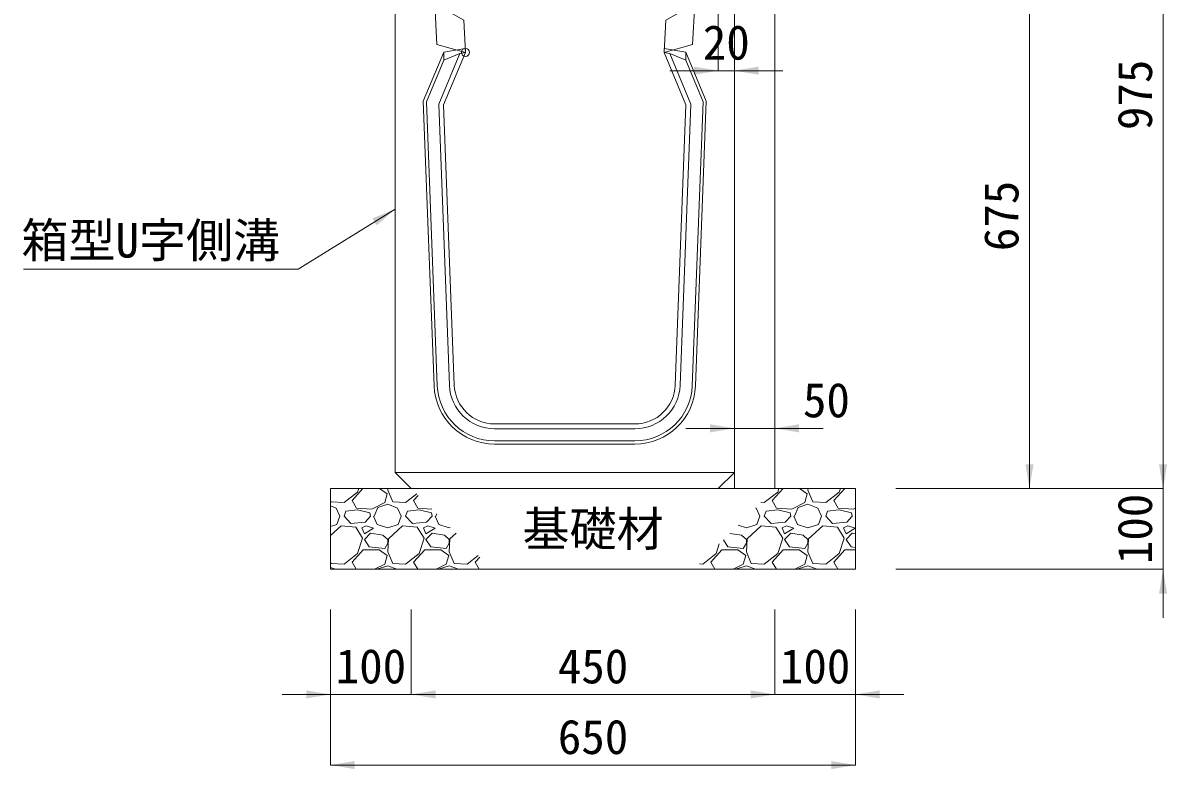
# Model space of a CAD drawing. Units: millimetres at full size. Extents: x 187207 to 255567, y 882048 to 905686.
# Drawn here: x 196483 to 197900, y 893043 to 893967 of the extents above; entities that cross this region are included whole.
import ezdxf
from ezdxf.enums import TextEntityAlignment as Align

# ---------------------------------------------------------------- set-up
doc = ezdxf.new("R2010")
doc.units = ezdxf.units.MM
doc.header["$LTSCALE"] = 20
doc.header["$PDMODE"] = 32
doc.header["$PDSIZE"] = 10
doc.linetypes.add('DASHED', pattern=[7.5, 6, -1.5])
for name, color, linetype, lineweight in [('パネックス', 2, 'Continuous', 13), ('基礎材', 7, 'Continuous', 15), ('寸法線', 7, 'Continuous', 13), ('引出線', 4, 'Continuous', 13), ('箱型U字側溝', 2, 'Continuous', 9), ('ﾊｯﾁﾝｸﾞ', 7, 'Continuous', 5)]:
    doc.layers.add(name, color=color, linetype=linetype, lineweight=lineweight)
doc.styles.add('ＭＳ ゴシック', font='')
doc.styles.get('ＭＳ ゴシック').set_extended_font_data('MS Gothic')

# ---------------------------------------------------------------- blocks, each defined once
blk = doc.blocks.new('filled_arrow')
at = {"color": 0, "linetype": 'Continuous', "lineweight": -2}
blk.add_solid([(7.5, 1.25), (0, 0), (7.5, -1.25)], dxfattribs=at)

msp = doc.modelspace()

# ---------------------------------------------------------------- linework, layer by layer
at = {"layer": 'パネックス'}
for p, q in [((197414.37, 894365.37), (197414.37, 893390.37)), ((197364.37, 893390.37), (197364.37, 894065.37)), ((197414.37, 893390.37), (197364.37, 893390.37))]:
    msp.add_line(p, q, dxfattribs=at)
at = {"layer": '基礎材'}
for p, q in [((196864.37, 893390.37), (197514.37, 893390.37)), ((196864.37, 893390.37), (196864.37, 893290.37)), ((197514.37, 893390.37), (197514.37, 893290.37)), ((196864.37, 893290.37), (197514.37, 893290.37))]:
    msp.add_line(p, q, dxfattribs=at)
at = {"layer": '寸法線'}
for p, q in [((197895.22, 893390.37), (197895.22, 894365.37)), ((197729.81, 894065.37), (197729.81, 893390.37)), ((197344.37, 894015.37), (197344.37, 893907.78)), ((197364.37, 894015.37), (197364.37, 893907.78)), ((197424.37, 893907.78), (197284.37, 893907.78)), ((197304.37, 893464.89), (197474.37, 893464.89)), ((197364.37, 893415.37), (197364.37, 893464.89)), ((197414.37, 893415.37), (197414.37, 893464.89)), ((197895.19, 893450.37), (197895.19, 893230.37)), ((197564.37, 893390.37), (197895.22, 893390.37)), ((197564.37, 893390.37), (197729.81, 893390.37)), ((197564.37, 893390.37), (197895.19, 893390.37)), ((197564.37, 893290.37), (197895.19, 893290.37)), ((196864.37, 893240.37), (196864.37, 893135.43)), ((196864.37, 893240.37), (196864.37, 893047.93)), ((196964.37, 893240.37), (196964.37, 893135.43)), ((196964.37, 893240.37), (196964.37, 893135.43)), ((197414.37, 893240.37), (197414.37, 893135.43)), ((197414.37, 893240.37), (197414.37, 893135.43)), ((197514.37, 893240.37), (197514.37, 893135.43)), ((197514.37, 893240.37), (197514.37, 893047.93)), ((196804.37, 893135.43), (197024.37, 893135.43)), ((196964.37, 893135.43), (197414.37, 893135.43)), ((197354.37, 893135.43), (197574.37, 893135.43)), ((197514.37, 893047.93), (196864.37, 893047.93))]:
    msp.add_line(p, q, dxfattribs=at)
at = {"layer": '引出線'}
msp.add_lwpolyline([(196944.37, 893736.37), (196824.16, 893662.09), (196484.16, 893662.09)], dxfattribs=at)
at = {"layer": '箱型U字側溝'}
for p, q in [((197004.49, 893930.83), (197004.62, 893920.71)), ((197024.38, 893929.17), (197031.37, 893930.37)), ((197284.37, 893929.17), (197277.37, 893930.37)), ((197304.25, 893930.83), (197304.13, 893920.71)), ((196998.33, 893866.46), (197011.55, 893518.25)), ((197017.55, 893518.47), (197004.37, 893865.37)), ((197241.24, 893470.37), (197067.51, 893470.37)), ((197067.51, 893464.37), (197241.24, 893464.37)), ((197241.24, 893449.37), (197067.51, 893449.37)), ((197067.51, 893445.37), (197241.24, 893445.37)), ((196944.37, 893410.37), (197364.37, 893410.37))]:
    msp.add_line(p, q, dxfattribs=at)
at = {"layer": '箱型U字側溝', "lineweight": 13}
msp.add_line((197241.24, 893470.37), (197067.51, 893470.37), dxfattribs=at)
for points in [[(197029.37, 893970.37), (196993.37, 893990.37), (196989.37, 894065.37), (196947.37, 894065.37), (196944.37, 894062.37), (196944.37, 893410.37), (196964.37, 893390.37), (197344.37, 893390.37), (197364.37, 893410.37), (197364.37, 894062.37), (197361.37, 894065.37), (197319.37, 894065.37), (197315.37, 893990.37), (197279.37, 893970.37), (197277.37, 893930.37), (197304.37, 893865.37), (197291.2, 893518.47)], [(197017.55, 893518.47), (197004.37, 893865.37), (197031.37, 893930.37), (197029.37, 893970.37)]]:
    msp.add_lwpolyline(points, dxfattribs=at)
at = {"layer": '箱型U字側溝', "linetype": 'DASHED', "lineweight": 13}
for points in [[(197031.37, 893930.37), (196996.04, 893940.37), (196993.37, 893990.37)], [(197277.37, 893930.37), (197312.71, 893940.37), (197315.37, 893990.37)]]:
    msp.add_lwpolyline(points, dxfattribs=at)
at = {"layer": '箱型U字側溝'}
for points in [[(197004.37, 893865.37), (197031.37, 893930.37), (197031.12, 893935.4), (197004.49, 893930.83), (196979.18, 893869.9), (196992.56, 893517.52)], [(196996.56, 893517.68), (196983.21, 893869.17), (197004.67, 893920.83), (197024.38, 893929.17), (196998.33, 893866.46)], [(197316.18, 893517.52), (197329.56, 893869.9), (197304.25, 893930.83), (197277.63, 893935.4), (197277.37, 893930.37), (197304.37, 893865.37), (197291.2, 893518.47)], [(197297.2, 893518.25), (197310.42, 893866.46), (197284.37, 893929.17), (197304.13, 893920.71), (197325.53, 893869.17), (197312.19, 893517.68)]]:
    msp.add_lwpolyline(points, dxfattribs=at)
for centre, radius, start, end in [((197067.51, 893520.37), 56, 182.17474, 270), ((197067.51, 893520.37), 50, 182.17474, 270), ((197241.24, 893520.37), 50, 270, 357.82526), ((197241.24, 893520.37), 56, 270, 357.82526), ((197067.51, 893520.37), 75, 182.17474, 270), ((197067.51, 893520.37), 71, 182.17474, 270), ((197241.24, 893520.37), 71, 270, 357.82526), ((197241.24, 893520.37), 75, 270, 357.82526)]:
    msp.add_arc(centre, radius, start, end, dxfattribs=at)
at = {"layer": '箱型U字側溝', "lineweight": 13}
for centre, start, end in [((197067.51, 893520.37), 182.17474, 270), ((197241.24, 893520.37), 270, 357.82526)]:
    msp.add_arc(centre, 50, start, end, dxfattribs=at)
at = {"layer": '箱型U字側溝'}
msp.add_point((197031.37, 893930.37), dxfattribs=at)
at = {"layer": 'ﾊｯﾁﾝｸﾞ'}
for p, q in [((196891.02, 893375.37), (196904.52, 893390.37)), ((196897.88, 893386.04), (196899.26, 893390.37)), ((196924.9, 893390.37), (196934.45, 893383.75)), ((196935.31, 893390.37), (196935.21, 893388.33)), ((197411.28, 893375.37), (197424.78, 893390.37)), ((197418.14, 893386.04), (197419.53, 893390.37)), ((197445.16, 893390.37), (197454.72, 893383.75)), ((197455.58, 893390.37), (197455.48, 893388.33)), ((197487.48, 893375.37), (197500.98, 893390.37)), ((197494.34, 893386.04), (197495.73, 893390.37)), ((196881.11, 893373.09), (196897.88, 893386.04)), ((196934.45, 893383.75), (196931.4, 893373.09)), ((196935.21, 893388.33), (196941.31, 893373.85)), ((196957.31, 893373.09), (196971.05, 893383.7)), ((196967.22, 893375.37), (196972.98, 893381.77)), ((197401.38, 893373.09), (197418.14, 893386.04)), ((197454.72, 893383.75), (197451.67, 893373.09)), ((197455.48, 893388.33), (197461.57, 893373.85)), ((197477.58, 893373.09), (197494.34, 893386.04)), ((196864.37, 893375.6), (196865.11, 893373.85)), ((196864.37, 893368.79), (196871.21, 893366.23)), ((196865.11, 893373.85), (196881.11, 893373.09)), ((196871.21, 893366.23), (196875.78, 893356.32)), ((196881.11, 893356.32), (196883.4, 893362.42)), ((196897.88, 893363.94), (196883.4, 893362.42)), ((196896.35, 893366.23), (196891.02, 893375.37)), ((196915.4, 893364.7), (196896.35, 893366.23)), ((196913.12, 893360.13), (196897.88, 893363.94)), ((196931.4, 893373.09), (196915.4, 893364.7)), ((196918.45, 893356.32), (196923.02, 893366.99)), ((196923.02, 893366.99), (196935.21, 893370.8)), ((196935.21, 893370.8), (196947.41, 893366.23)), ((196941.31, 893373.85), (196957.31, 893373.09)), ((196947.41, 893366.23), (196951.98, 893356.32)), ((196957.31, 893356.32), (196959.6, 893362.42)), ((196974.08, 893363.94), (196959.6, 893362.42)), ((196972.55, 893366.23), (196967.22, 893375.37)), ((196989.9, 893364.84), (196972.55, 893366.23)), ((196989.32, 893360.13), (196974.08, 893363.94)), ((197390.59, 893366.56), (197391.47, 893366.23)), ((197391.47, 893366.23), (197396.04, 893356.32)), ((197397.31, 893373.28), (197401.38, 893373.09)), ((197401.38, 893356.32), (197403.66, 893362.42)), ((197418.14, 893363.94), (197403.66, 893362.42)), ((197416.62, 893366.23), (197411.28, 893375.37)), ((197435.67, 893364.7), (197416.62, 893366.23)), ((197433.38, 893360.13), (197418.14, 893363.94)), ((197451.67, 893373.09), (197435.67, 893364.7)), ((197438.71, 893356.32), (197443.29, 893366.99)), ((197443.29, 893366.99), (197455.48, 893370.8)), ((197455.48, 893370.8), (197467.67, 893366.23)), ((197461.57, 893373.85), (197477.58, 893373.09)), ((197467.67, 893366.23), (197472.24, 893356.32)), ((197477.58, 893356.32), (197479.86, 893362.42)), ((197494.34, 893363.94), (197479.86, 893362.42)), ((197492.82, 893366.23), (197487.48, 893375.37)), ((197511.87, 893364.7), (197492.82, 893366.23)), ((197509.58, 893360.13), (197494.34, 893363.94)), ((197514.4, 893366.03), (197511.87, 893364.7)), ((196871.97, 893345.65), (196875.78, 893356.32)), ((196889.49, 893347.18), (196881.11, 893356.32)), ((196907.02, 893348.7), (196889.49, 893347.18)), ((196913.88, 893356.32), (196907.02, 893348.7)), ((196913.88, 893356.32), (196913.12, 893360.13)), ((196917.69, 893356.32), (196922.26, 893345.65)), ((196948.17, 893345.65), (196951.98, 893356.32)), ((196965.69, 893347.18), (196957.31, 893356.32)), ((196983.22, 893348.7), (196965.69, 893347.18)), ((196990.08, 893356.32), (196983.22, 893348.7)), ((196990.08, 893356.32), (196989.32, 893360.13)), ((196993.89, 893356.32), (196998.46, 893345.65)), ((196994.65, 893356.32), (196995.78, 893358.96)), ((197392.23, 893345.65), (197396.04, 893356.32)), ((197409.76, 893347.18), (197401.38, 893356.32)), ((197427.28, 893348.7), (197409.76, 893347.18)), ((197434.14, 893356.32), (197427.28, 893348.7)), ((197434.14, 893356.32), (197433.38, 893360.13)), ((197437.95, 893356.32), (197442.52, 893345.65)), ((197468.43, 893345.65), (197472.24, 893356.32)), ((197485.96, 893347.18), (197477.58, 893356.32)), ((197503.48, 893348.7), (197485.96, 893347.18)), ((197510.34, 893356.32), (197503.48, 893348.7)), ((197510.34, 893356.32), (197509.58, 893360.13)), ((197514.15, 893356.32), (197514.4, 893355.74)), ((196864.37, 893343.42), (196871.97, 893345.65)), ((196877.3, 893344.13), (196864.37, 893332.33)), ((196895.59, 893342.61), (196877.3, 893344.13)), ((196903.97, 893328.89), (196895.59, 893342.61)), ((196908.54, 893344.13), (196903.21, 893341.84)), ((196903.21, 893341.84), (196906.26, 893334.22)), ((196906.26, 893334.22), (196917.69, 893341.08)), ((196913.88, 893334.99), (196906.26, 893327.37)), ((196917.69, 893341.08), (196908.54, 893344.13)), ((196929.12, 893332.7), (196913.88, 893334.99)), ((196922.26, 893345.65), (196935.21, 893341.84)), ((196935.21, 893341.84), (196948.17, 893345.65)), ((196953.5, 893344.13), (196935.98, 893328.13)), ((196971.79, 893342.61), (196953.5, 893344.13)), ((196980.17, 893328.89), (196971.79, 893342.61)), ((196984.74, 893344.13), (196979.41, 893341.84)), ((196979.41, 893341.84), (196982.46, 893334.22)), ((196982.46, 893334.22), (196993.89, 893341.08)), ((196990.08, 893334.99), (196982.46, 893327.37)), ((196993.89, 893341.08), (196984.74, 893344.13)), ((197005.32, 893332.7), (196990.08, 893334.99)), ((196998.46, 893345.65), (197011.41, 893341.84)), ((197011.41, 893341.84), (197012.56, 893342.18)), ((197019.72, 893335.02), (197012.18, 893328.13)), ((197373.18, 893332.7), (197358.88, 893334.85)), ((197368.92, 893344.89), (197379.28, 893341.84)), ((197379.28, 893341.84), (197392.23, 893345.65)), ((197397.57, 893344.13), (197380.04, 893328.13)), ((197415.85, 893342.61), (197397.57, 893344.13)), ((197424.24, 893328.89), (197415.85, 893342.61)), ((197428.81, 893344.13), (197423.47, 893341.84)), ((197423.47, 893341.84), (197426.52, 893334.22)), ((197426.52, 893334.22), (197437.95, 893341.08)), ((197434.14, 893334.99), (197426.52, 893327.37)), ((197437.95, 893341.08), (197428.81, 893344.13)), ((197449.38, 893332.7), (197434.14, 893334.99)), ((197442.52, 893345.65), (197455.48, 893341.84)), ((197455.48, 893341.84), (197468.43, 893345.65)), ((197473.77, 893344.13), (197456.24, 893328.13)), ((197492.05, 893342.61), (197473.77, 893344.13)), ((197500.44, 893328.89), (197492.05, 893342.61)), ((197505.01, 893344.13), (197499.67, 893341.84)), ((197499.67, 893341.84), (197502.72, 893334.22)), ((197502.72, 893334.22), (197514.15, 893341.08)), ((197510.34, 893334.99), (197502.72, 893327.37)), ((197514.15, 893341.08), (197505.01, 893344.13)), ((197514.4, 893334.38), (197510.34, 893334.99)), ((196897.88, 893309.84), (196903.97, 893328.89)), ((196906.26, 893327.37), (196912.35, 893318.22)), ((196935.21, 893327.37), (196929.12, 893332.7)), ((196931.4, 893315.94), (196935.21, 893322.79)), ((196935.98, 893328.13), (196935.21, 893312.13)), ((196935.21, 893322.79), (196935.21, 893327.37)), ((196974.08, 893309.84), (196980.17, 893328.89)), ((196982.46, 893327.37), (196988.55, 893318.22)), ((197011.41, 893327.37), (197005.32, 893332.7)), ((197007.6, 893315.94), (197011.41, 893322.79)), ((197012.18, 893328.13), (197011.41, 893312.13)), ((197011.41, 893322.79), (197011.41, 893327.37)), ((197341.94, 893309.84), (197345.74, 893321.71)), ((197350.75, 893326.72), (197356.42, 893318.22)), ((197379.28, 893327.37), (197373.18, 893332.7)), ((197375.47, 893315.94), (197379.28, 893322.79)), ((197380.04, 893328.13), (197379.28, 893312.13)), ((197379.28, 893322.79), (197379.28, 893327.37)), ((197418.14, 893309.84), (197424.24, 893328.89)), ((197426.52, 893327.37), (197432.62, 893318.22)), ((197455.48, 893327.37), (197449.38, 893332.7)), ((197451.67, 893315.94), (197455.48, 893322.79)), ((197456.24, 893328.13), (197455.48, 893312.13)), ((197455.48, 893322.79), (197455.48, 893327.37)), ((197494.34, 893309.84), (197500.44, 893328.89)), ((197502.72, 893327.37), (197508.82, 893318.22)), ((196881.11, 893296.89), (196897.88, 893309.84)), ((196891.02, 893299.17), (196904.73, 893314.41)), ((196904.73, 893314.41), (196924.55, 893314.41)), ((196912.35, 893318.22), (196931.4, 893315.94)), ((196924.55, 893314.41), (196934.45, 893307.55)), ((196934.45, 893307.55), (196931.4, 893296.89)), ((196935.21, 893312.13), (196941.31, 893297.65)), ((196957.31, 893296.89), (196974.08, 893309.84)), ((196967.22, 893299.17), (196980.93, 893314.41)), ((196980.93, 893314.41), (197000.75, 893314.41)), ((196988.55, 893318.22), (197007.6, 893315.94)), ((197000.75, 893314.41), (197010.65, 893307.55)), ((197010.65, 893307.55), (197007.6, 893296.89)), ((197011.41, 893312.13), (197017.51, 893297.65)), ((197033.51, 893296.89), (197047.25, 893307.5)), ((197043.42, 893299.17), (197049.18, 893305.57)), ((197325.18, 893296.89), (197341.94, 893309.84)), ((197335.08, 893299.17), (197348.8, 893314.41)), ((197348.8, 893314.41), (197368.61, 893314.41)), ((197356.42, 893318.22), (197375.47, 893315.94)), ((197368.61, 893314.41), (197378.52, 893307.55)), ((197378.52, 893307.55), (197375.47, 893296.89)), ((197379.28, 893312.13), (197385.37, 893297.65)), ((197401.38, 893296.89), (197418.14, 893309.84)), ((197411.28, 893299.17), (197425, 893314.41)), ((197425, 893314.41), (197444.81, 893314.41)), ((197432.62, 893318.22), (197451.67, 893315.94)), ((197444.81, 893314.41), (197454.72, 893307.55)), ((197454.72, 893307.55), (197451.67, 893296.89)), ((197455.48, 893312.13), (197461.57, 893297.65)), ((197477.58, 893296.89), (197494.34, 893309.84)), ((197487.48, 893299.17), (197501.2, 893314.41)), ((197501.2, 893314.41), (197514.4, 893314.41)), ((197508.82, 893318.22), (197514.4, 893317.55)), ((196864.37, 893299.4), (196865.11, 893297.65)), ((196864.37, 893292.59), (196870.29, 893290.37)), ((196865.11, 893297.65), (196881.11, 893296.89)), ((196896.15, 893290.37), (196891.02, 893299.17)), ((196931.4, 893296.89), (196918.97, 893290.37)), ((196923.02, 893290.79), (196935.21, 893294.6)), ((196935.21, 893294.6), (196946.49, 893290.37)), ((196941.31, 893297.65), (196957.31, 893296.89)), ((196972.35, 893290.37), (196967.22, 893299.17)), ((197007.6, 893296.89), (196995.17, 893290.37)), ((196999.22, 893290.79), (197011.41, 893294.6)), ((197011.41, 893294.6), (197022.69, 893290.37)), ((197017.51, 893297.65), (197033.51, 893296.89)), ((197048.55, 893290.37), (197043.42, 893299.17)), ((197321.11, 893297.08), (197325.18, 893296.89)), ((197340.22, 893290.37), (197335.08, 893299.17)), ((197375.47, 893296.89), (197363.03, 893290.37)), ((197367.09, 893290.79), (197379.28, 893294.6)), ((197379.28, 893294.6), (197390.56, 893290.37)), ((197385.37, 893297.65), (197401.38, 893296.89)), ((197416.42, 893290.37), (197411.28, 893299.17)), ((197451.67, 893296.89), (197439.23, 893290.37)), ((197443.29, 893290.79), (197455.48, 893294.6)), ((197455.48, 893294.6), (197466.76, 893290.37)), ((197461.57, 893297.65), (197477.58, 893296.89)), ((197492.62, 893290.37), (197487.48, 893299.17)), ((196922.84, 893290.37), (196923.02, 893290.79)), ((196999.04, 893290.37), (196999.22, 893290.79)), ((197366.91, 893290.37), (197367.09, 893290.79)), ((197443.11, 893290.37), (197443.29, 893290.79))]:
    msp.add_line(p, q, dxfattribs=at)

# ---------------------------------------------------------------- block references
at = {"layer": '寸法線', "xscale": 4, "yscale": 4}
for p, rotation in [((197344.37, 893907.78), 180), ((197364.37, 893464.89), 180), ((197729.81, 893390.37), 90), ((197895.19, 893390.37), 90), ((197895.22, 893390.37), 90), ((197895.19, 893290.37), 270), ((196864.37, 893135.43), 180), ((197414.37, 893135.43), 180), ((197414.37, 893135.43), 180), ((197514.37, 893047.93), 180)]:
    msp.add_blockref('filled_arrow', p, dxfattribs=dict(at, rotation=rotation))
for p in [(197364.37, 893907.78), (197414.37, 893464.89), (196964.37, 893135.43), (196964.37, 893135.43), (197514.37, 893135.43), (196864.37, 893047.93)]:
    msp.add_blockref('filled_arrow', p, dxfattribs=at)
at = {"layer": '引出線', "xscale": 4, "yscale": 4, "rotation": 211.7}
msp.add_blockref('filled_arrow', (196944.37, 893736.37), dxfattribs=at)

# ---------------------------------------------------------------- texts
at = {"layer": '寸法線', "style": 'ＭＳ ゴシック'}
for s, p in [('20', (197354.37, 893942.78)), ('50', (197478.39, 893499.89)), ('基礎材', (197189.39, 893340.37)), ('100', (196914.37, 893170.43)), ('450', (197189.37, 893170.43)), ('100', (197464.37, 893170.43)), ('650', (197189.37, 893082.93))]:
    msp.add_text(s, height=42.72, dxfattribs=at).set_placement(p, align=Align.MIDDLE_CENTER)
for s, p in [('975', (197860.22, 893877.87)), ('675', (197694.81, 893727.87)), ('100', (197860.19, 893340.37))]:
    msp.add_text(s, height=42.72, rotation=90, dxfattribs=at).set_placement(p, align=Align.MIDDLE_CENTER)
at = {"layer": '引出線', "style": 'ＭＳ ゴシック'}
msp.add_text('箱型U字側溝', height=42.72, dxfattribs=at).set_placement((196641.66, 893719.06), align=Align.TOP_CENTER)

doc.saveas('drawing.dxf')
